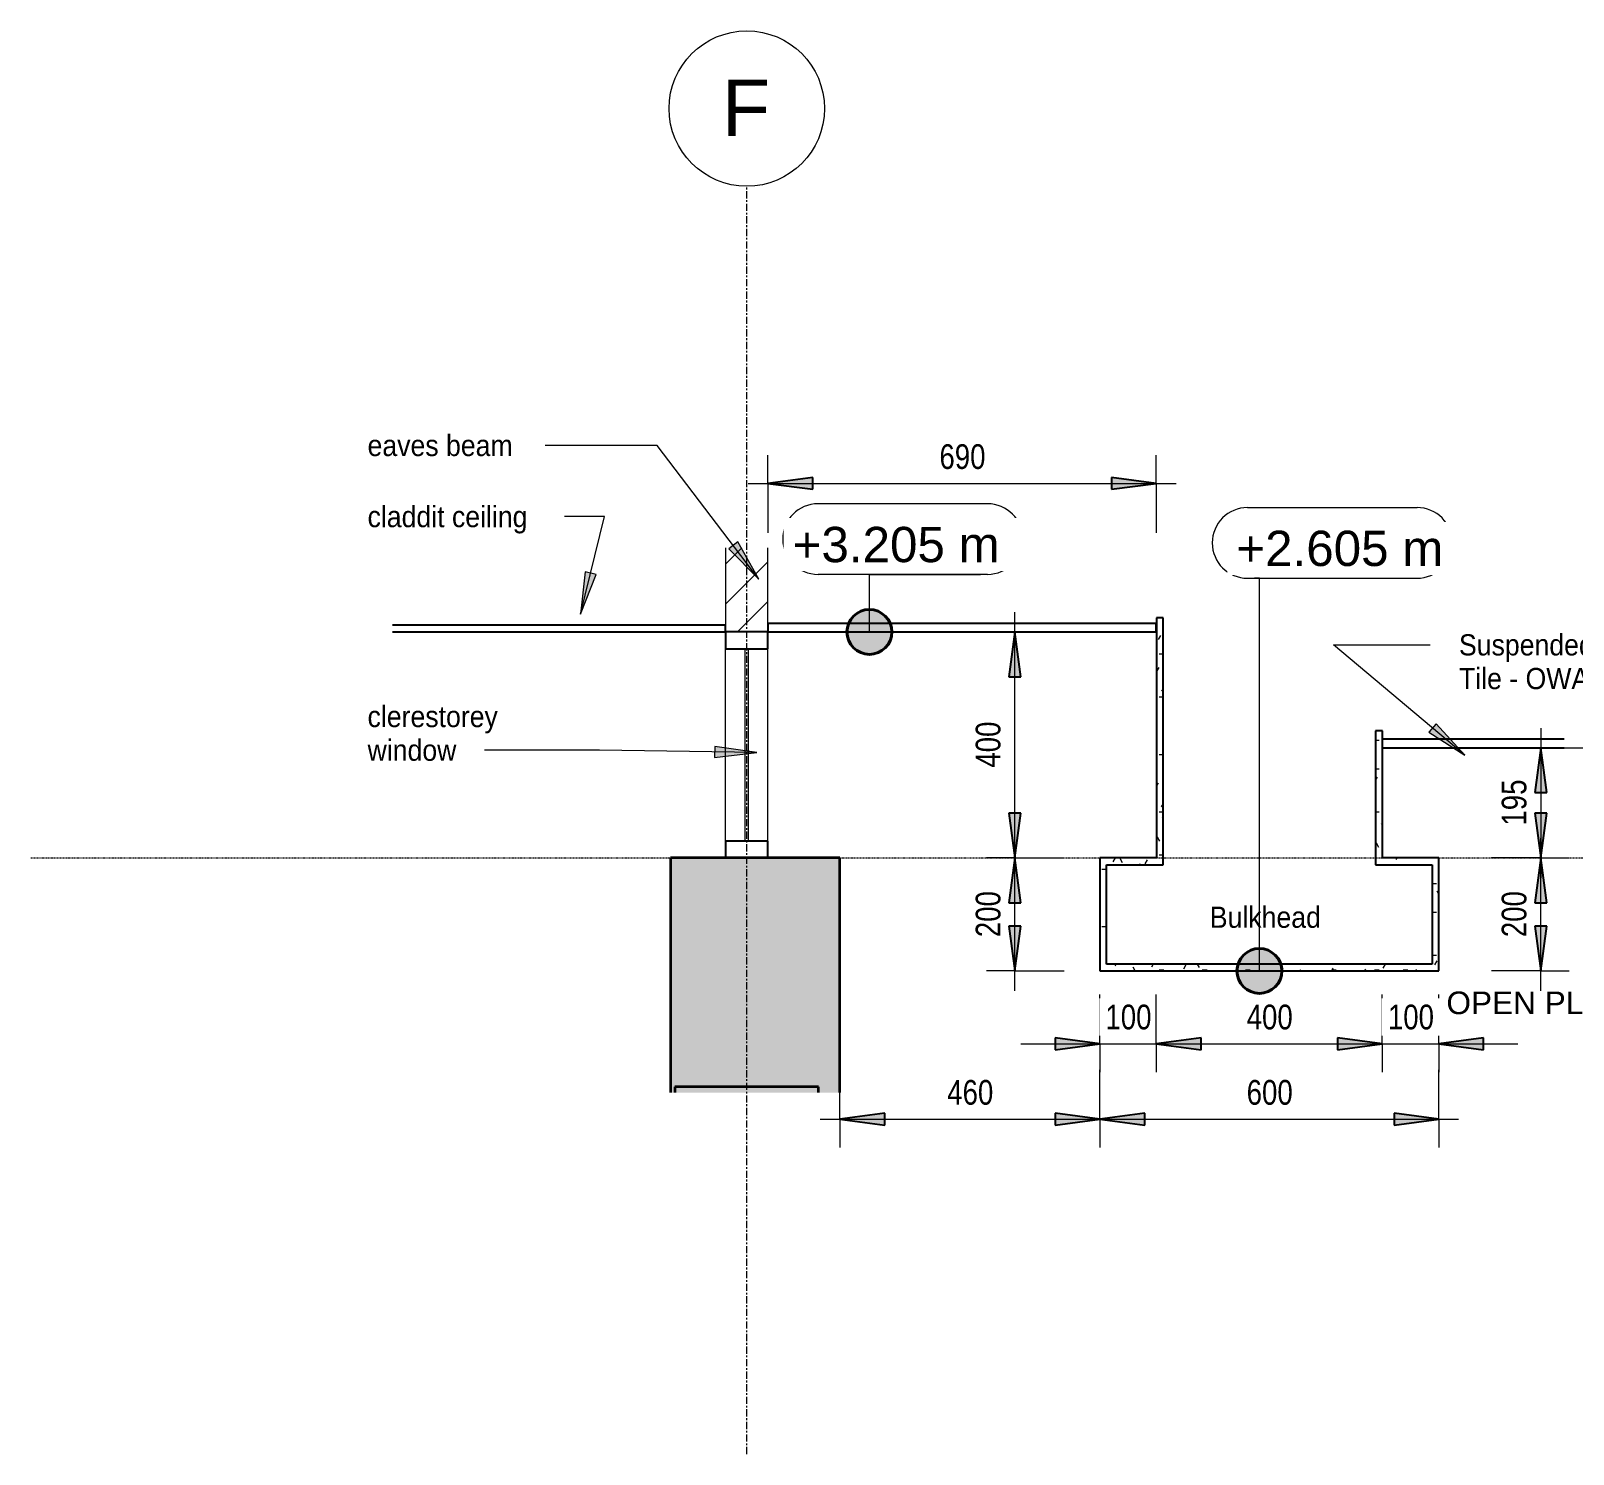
# Model space of a CAD drawing. Header units: millimetres. Extents: x 2814 to 112404, y -27229 to 26301.
# Drawn here: x 84509 to 87239, y 1750 to 4269 of the extents above; entities that cross this region are included whole.
import ezdxf

# ---------------------------------------------------------------- set-up
doc = ezdxf.new("R2010")
doc.units = ezdxf.units.MM
doc.linetypes.add('1000 Dashed', pattern=[2, 1, -1])
doc.linetypes.add('Grid Line', pattern=[22.225, 12.7, -3.175, 3.175, -3.175])
for name, color, linetype, lineweight in [('A-ANNO-DIMS', 211, 'Continuous', 5), ('A-ANNO-DIMS-25', 211, 'Continuous', 5), ('A-AREA-IDEN', 2, 'Continuous', 5), ('A-CLNG', 13, 'Continuous', 9), ('A-CLNG-PATT', 13, 'Continuous', 9), ('A-FLOR-LEVL', 51, 'Continuous', 5), ('A-GLAZ-CURT', 52, 'Continuous', 5), ('A-GLAZ-CWMG', 51, 'Continuous', 5), ('A-WALL-PATT', 111, 'Continuous', 9), ('G-ANNO-DIMS', 111, 'Continuous', 5), ('G-ANNO-TEXT', 231, 'Continuous', 5), ('I-WALL', 2, 'Continuous', 9), ('S-COLS', 52, 'Continuous', 5), ('S-FSTN', 2, 'Continuous', 5), ('S-GRID', 1, 'Continuous', 5), ('S-GRID-IDEN', 1, 'Continuous', 5)]:
    doc.layers.add(name, color=color, linetype=linetype, lineweight=lineweight)
doc.styles.add('Arial_10', font='arial.ttf', dxfattribs={"height": 62.5})
doc.styles.add('Arial_11', font='arial.ttf', dxfattribs={"width": 0.8, "height": 43.75})
doc.styles.add('Arial_12', font='arial.ttf', dxfattribs={"width": 0.9, "height": 37.5})
doc.styles.add('Arial_13', font='arial.ttf', dxfattribs={"height": 40})
doc.styles.add('Arial_9', font='arial.ttf', dxfattribs={"height": 100})
doc.dimstyles.new('SVA_Arc_Length-1_8mm_BLUE_Arrow_4', dxfattribs={"dimscale": 304.8, "dimtxt": 44.636349, "dimasz": 0.260417, "dimexe": 0.164042, "dimexo": 0.0625, "dimgap": 0.04101, "dimtad": 1, "dimdec": 0, "dimrnd": 5, "dimzin": 0, "dimdsep": 46, "dimtxsty": 'Arial_11', "dimsah": 1, "dimcen": 0.09, "dimdle": 0.114829, "dimazin": 0, "dimtfac": 1, "dimtdec": 4, "dimtix": 1, "dimtmove": 0, "dimatfit": 3, "dimfxl": 0.287073, "dimfxlon": 1, "dimtvp": 1, "dimtfill": 1, "dimtolj": 1, "dimtzin": 0, "dimarcsym": 2})

# ---------------------------------------------------------------- blocks, each defined once
blk = doc.blocks.new('Structural Connections 1 - Structural Connections 1-V23-Bulkhead Detail - 02')
at = {"layer": 'S-FSTN', "lineweight": 15}
h = blk.add_hatch(dxfattribs=at)
h.set_pattern_fill('FP_36', color=256, style=0, pattern_type=2)
h.set_pattern_definition([(45, (1009.8, 3166.025), (-35.3553, 35.3553), [])])
h.paths.add_polyline_path([(-858.8, 3205), (-858.8, 3353.9), (-933.8, 3353.9), (-933.8, 3205)])
for p, q in [((-933.8, 3353.9), (-933.8, 3205)), ((-858.8, 3205), (-858.8, 3353.9)), ((-933.8, 3205), (-858.8, 3205))]:
    blk.add_line(p, q, dxfattribs=at)
blk = doc.blocks.new('System Panel - Glazed-1463166-Bulkhead Detail - 02')
at = {"layer": 'A-GLAZ-CURT', "lineweight": 15}
for p, q in [((-899.8, 3175), (-899.8, 2835)), ((-893.3, 3175), (-899.8, 3175)), ((-893.3, 2835), (-893.3, 3175)), ((-899.8, 2835), (-893.3, 2835))]:
    blk.add_line(p, q, dxfattribs=at)
blk = doc.blocks.new('Rectangular Mullion - 30x75-1463164-Bulkhead Detail - 02')
at = {"layer": 'A-GLAZ-CWMG', "lineweight": 25}
for p, q in [((-934, 3205), (-934, 3175)), ((-859, 3205), (-934, 3205)), ((-859, 3175), (-859, 3205)), ((-934, 3175), (-859, 3175))]:
    blk.add_line(p, q, dxfattribs=at)
blk = doc.blocks.new('Rectangular Mullion - 30x75-1463165-Bulkhead Detail - 02')
at = {"layer": 'A-GLAZ-CWMG', "lineweight": 25}
for p, q in [((-934, 2835), (-934, 2805)), ((-859, 2835), (-934, 2835)), ((-859, 2805), (-859, 2835)), ((-934, 2805), (-859, 2805))]:
    blk.add_line(p, q, dxfattribs=at)
blk = doc.blocks.new('Rectangular Mullion - 30x75-1460576-Bulkhead Detail - 02')
at = {"layer": 'A-GLAZ-CWMG', "lineweight": 15}
for p, q in [((-934, 2835), (-934, 3175)), ((-859, 2835), (-859, 3175))]:
    blk.add_line(p, q, dxfattribs=at)
blk = doc.blocks.new('Ceilings 4 - Ceilings 2-1439980-Bulkhead Detail - 02')
at = {"layer": 'A-CLNG-PATT', "lineweight": 15}
h = blk.add_hatch(dxfattribs=at)
h.set_pattern_fill('FP_34', color=256, style=0, pattern_type=2)
h.set_pattern_definition([(0, (1009.8, 3166.025), (101.6, 25.4), [8.382, -67.818, 8.382, -67.818, -406.4]), (0, (1009.8, 3166.025), (101.6, 25.4), [-152.4, 8.382, -144.018, 8.382, -67.818, -177.8]), (0, (1009.8, 3166.025), (101.6, 25.4), [-381, 8.382, -42.418, 8.382, -118.618]), (120, (1047.9, 3178.725), (-72.79705, 75.2882), [8.382, -67.818, 8.382, -67.818, -406.4]), (120, (1047.9, 3178.725), (-72.79705, 75.2882), [-152.4, 8.382, -144.018, 8.382, -67.818, -177.8]), (120, (1047.9, 3178.725), (-72.79705, 75.2882), [-381, 8.382, -42.418, 8.382, -118.618]), (240, (1060.6, 3229.525), (-28.80295, -100.6882), [8.382, -67.818, 8.382, -67.818, -406.4]), (240, (1060.6, 3229.525), (-28.80295, -100.6882), [-152.4, 8.382, -144.018, 8.382, -67.818, -177.8]), (240, (1060.6, 3229.525), (-28.80295, -100.6882), [-381, 8.382, -42.418, 8.382, -118.618])])
h.paths.add_polyline_path([(328.7, 2605), (328.7, 2805), (228.7, 2805), (228.7, 3030), (216.7, 3030), (216.7, 2793), (316.7, 2793), (316.7, 2617), (-259.3, 2617), (-259.3, 2793), (-159.3, 2793), (-159.3, 3230), (-171.3, 3230), (-171.3, 2805), (-271.3, 2805), (-271.3, 2605)])
at = {"layer": 'A-CLNG', "lineweight": 25}
for p, q in [((-159.3, 3230), (-171.3, 3230)), ((-171.3, 3230), (-171.3, 2805)), ((-159.3, 2793), (-159.3, 3230)), ((228.7, 3030), (216.7, 3030)), ((216.7, 3030), (216.7, 2793)), ((228.7, 2805), (228.7, 3030)), ((-171.3, 2805), (-271.3, 2805)), ((-271.3, 2805), (-271.3, 2605)), ((-259.3, 2617), (-259.3, 2793)), ((-259.3, 2793), (-159.3, 2793)), ((216.7, 2793), (316.7, 2793)), ((328.7, 2805), (228.7, 2805)), ((316.7, 2793), (316.7, 2617)), ((328.7, 2605), (328.7, 2805)), ((-271.3, 2605), (328.7, 2605)), ((316.7, 2617), (-259.3, 2617))]:
    blk.add_line(p, q, dxfattribs=at)
blk = doc.blocks.new('Grid - M_Grid Head - Circle-13408-Bulkhead Detail - 02')
at = {"layer": 'S-GRID-IDEN'}
blk.add_circle((-896.3, 4131.3), 137.5, dxfattribs=at)
blk = doc.blocks.new('DIMBLOCK61-Bulkhead Detail - 02')
at = {"layer": 'A-ANNO-DIMS-25', "lineweight": 25}
for points in [[(85941.1, 2342.8), (86020.5, 2332.3), (86020.5, 2353.2)], [(86401.1, 2342.8), (86321.8, 2353.2), (86321.8, 2332.3)]]:
    blk.add_hatch(color=256, dxfattribs=at).paths.add_polyline_path(points)
at = {"layer": 'A-ANNO-DIMS-25'}
for p, q in [((85941.1, 2342.8), (85941.1, 2430.3)), ((86401.1, 2342.8), (86401.1, 2430.3)), ((85906.1, 2342.8), (86436.1, 2342.8)), ((85941.1, 2342.8), (85941.1, 2292.8)), ((86401.1, 2342.8), (86401.1, 2292.8))]:
    blk.add_line(p, q, dxfattribs=at)
at = {"layer": 'A-ANNO-DIMS-25', "lineweight": 25}
for p, q in [((86020.5, 2353.2), (85941.1, 2342.8)), ((86020.5, 2332.3), (86020.5, 2353.2)), ((86401.1, 2342.8), (86321.8, 2353.2)), ((86321.8, 2353.2), (86321.8, 2332.3)), ((85941.1, 2342.8), (86020.5, 2332.3)), ((86321.8, 2332.3), (86401.1, 2342.8))]:
    blk.add_line(p, q, dxfattribs=at)
at = {"layer": 'A-ANNO-DIMS-25', "color": 0, "insert": (86131, 2412.1), "char_height": 43.75, "width": 96.415, "attachment_point": 1, "line_spacing_factor": 0.941778, "style": 'Arial_11', "bg_fill": 3, "box_fill_scale": 1.25, "bg_fill_color": 256, "bg_fill_true_color": 13158600, "bg_fill_transparency": 0}
blk.add_mtext('460', dxfattribs=at)
blk = doc.blocks.new('DIMBLOCK62-Bulkhead Detail - 02')
at = {"layer": 'A-ANNO-DIMS-25', "lineweight": 25}
for points in [[(85813.6, 3467.9), (85893, 3457.5), (85893, 3478.4)], [(86501.1, 3467.9), (86421.8, 3478.4), (86421.8, 3457.5)]]:
    blk.add_hatch(color=256, dxfattribs=at).paths.add_polyline_path(points)
at = {"layer": 'A-ANNO-DIMS-25'}
for p, q in [((85813.6, 3467.9), (85813.6, 3517.9)), ((86501.1, 3467.9), (86501.1, 3517.9)), ((85778.6, 3467.9), (86536.1, 3467.9)), ((85813.6, 3467.9), (85813.6, 3380.4)), ((86501.1, 3467.9), (86501.1, 3380.4))]:
    blk.add_line(p, q, dxfattribs=at)
at = {"layer": 'A-ANNO-DIMS-25', "lineweight": 25}
for p, q in [((85893, 3478.4), (85813.6, 3467.9)), ((85813.6, 3467.9), (85893, 3457.5)), ((85893, 3457.5), (85893, 3478.4)), ((86501.1, 3467.9), (86421.8, 3478.4)), ((86421.8, 3478.4), (86421.8, 3457.5)), ((86421.8, 3457.5), (86501.1, 3467.9))]:
    blk.add_line(p, q, dxfattribs=at)
at = {"layer": 'A-ANNO-DIMS-25', "color": 0, "insert": (86117.2, 3537.2), "char_height": 43.75, "width": 96.415, "attachment_point": 1, "line_spacing_factor": 0.941778, "style": 'Arial_11', "bg_fill": 3, "box_fill_scale": 1.25, "bg_fill_color": 256, "bg_fill_true_color": 13158600, "bg_fill_transparency": 0}
blk.add_mtext('690', dxfattribs=at)
blk = doc.blocks.new('DIMBLOCK63-Bulkhead Detail - 02')
at = {"layer": 'A-ANNO-DIMS-25', "lineweight": 25}
for points in [[(87181.7, 2805), (87171.3, 2725.6), (87192.2, 2725.6)], [(87181.7, 2605), (87192.2, 2684.4), (87171.3, 2684.4)]]:
    blk.add_hatch(color=256, dxfattribs=at).paths.add_polyline_path(points)
at = {"layer": 'A-ANNO-DIMS-25'}
for p, q in [((87181.7, 2570), (87181.7, 2840)), ((87181.7, 2805), (87094.2, 2805)), ((87181.7, 2805), (87231.7, 2805)), ((87181.7, 2605), (87094.2, 2605)), ((87181.7, 2605), (87231.7, 2605))]:
    blk.add_line(p, q, dxfattribs=at)
at = {"layer": 'A-ANNO-DIMS-25', "lineweight": 25}
for p, q in [((87181.7, 2805), (87171.3, 2725.6)), ((87192.2, 2725.6), (87181.7, 2805)), ((87171.3, 2725.6), (87192.2, 2725.6)), ((87192.2, 2684.4), (87171.3, 2684.4)), ((87171.3, 2684.4), (87181.7, 2605)), ((87181.7, 2605), (87192.2, 2684.4))]:
    blk.add_line(p, q, dxfattribs=at)
at = {"layer": 'A-ANNO-DIMS-25', "color": 0, "insert": (87112.4, 2664.8), "char_height": 43.75, "width": 96.415, "attachment_point": 1, "rotation": 90, "line_spacing_factor": 0.941778, "style": 'Arial_11', "bg_fill": 3, "box_fill_scale": 1.25, "bg_fill_color": 256, "bg_fill_true_color": 13158600, "bg_fill_transparency": 0}
blk.add_mtext('200', dxfattribs=at)
blk = doc.blocks.new('DIMBLOCK64-Bulkhead Detail - 02')
at = {"layer": 'A-ANNO-DIMS-25', "lineweight": 25}
for points in [[(87181.7, 3000), (87171.3, 2920.6), (87192.2, 2920.6)], [(87181.7, 2805), (87192.2, 2884.4), (87171.3, 2884.4)]]:
    blk.add_hatch(color=256, dxfattribs=at).paths.add_polyline_path(points)
at = {"layer": 'A-ANNO-DIMS-25'}
for p, q in [((87181.7, 3035), (87181.7, 2770)), ((87181.7, 3000), (87131.7, 3000)), ((87181.7, 3000), (87261.7, 3000)), ((87181.7, 2805), (87094.2, 2805)), ((87181.7, 2805), (87231.7, 2805))]:
    blk.add_line(p, q, dxfattribs=at)
at = {"layer": 'A-ANNO-DIMS-25', "lineweight": 25}
for p, q in [((87181.7, 3000), (87171.3, 2920.6)), ((87192.2, 2920.6), (87181.7, 3000)), ((87171.3, 2920.6), (87192.2, 2920.6)), ((87192.2, 2884.4), (87171.3, 2884.4)), ((87171.3, 2884.4), (87181.7, 2805)), ((87181.7, 2805), (87192.2, 2884.4))]:
    blk.add_line(p, q, dxfattribs=at)
at = {"layer": 'A-ANNO-DIMS-25', "color": 0, "insert": (87112.4, 2862.3), "char_height": 43.75, "width": 96.415, "attachment_point": 1, "rotation": 90, "line_spacing_factor": 0.941778, "style": 'Arial_11', "bg_fill": 3, "box_fill_scale": 1.25, "bg_fill_color": 256, "bg_fill_true_color": 13158600, "bg_fill_transparency": 0}
blk.add_mtext('195', dxfattribs=at)
blk = doc.blocks.new('DIMBLOCK65-Bulkhead Detail - 02')
at = {"layer": 'A-ANNO-DIMS-25', "lineweight": 25}
for points in [[(86401.1, 2476.1), (86321.8, 2486.5), (86321.8, 2465.6)], [(86501.1, 2476.1), (86580.5, 2465.6), (86580.5, 2486.5)]]:
    blk.add_hatch(color=256, dxfattribs=at).paths.add_polyline_path(points)
at = {"layer": 'A-ANNO-DIMS-25'}
for p, q in [((86401.1, 2476.1), (86401.1, 2563.6)), ((86501.1, 2476.1), (86501.1, 2563.6)), ((86261.1, 2476.1), (86641.2, 2476.1)), ((86401.1, 2476.1), (86401.1, 2426.1)), ((86501.1, 2476.1), (86501.1, 2426.1))]:
    blk.add_line(p, q, dxfattribs=at)
at = {"layer": 'A-ANNO-DIMS-25', "lineweight": 25}
for p, q in [((86401.1, 2476.1), (86321.8, 2486.5)), ((86321.8, 2486.5), (86321.8, 2465.6)), ((86580.5, 2486.5), (86501.1, 2476.1)), ((86580.5, 2465.6), (86580.5, 2486.5)), ((86321.8, 2465.6), (86401.1, 2476.1)), ((86501.1, 2476.1), (86580.5, 2465.6))]:
    blk.add_line(p, q, dxfattribs=at)
at = {"layer": 'A-ANNO-DIMS-25', "color": 0, "insert": (86411, 2545.4), "char_height": 43.75, "width": 96.415, "attachment_point": 1, "line_spacing_factor": 0.941778, "style": 'Arial_11', "bg_fill": 3, "box_fill_scale": 1.25, "bg_fill_color": 256, "bg_fill_true_color": 13158600, "bg_fill_transparency": 0}
blk.add_mtext('100', dxfattribs=at)
blk = doc.blocks.new('DIMBLOCK66-Bulkhead Detail - 02')
at = {"layer": 'A-ANNO-DIMS-25', "lineweight": 25}
for points in [[(86501.1, 2476.1), (86580.5, 2465.6), (86580.5, 2486.5)], [(86901.1, 2476.1), (86821.8, 2486.5), (86821.8, 2465.6)]]:
    blk.add_hatch(color=256, dxfattribs=at).paths.add_polyline_path(points)
at = {"layer": 'A-ANNO-DIMS-25'}
for p, q in [((86501.1, 2476.1), (86501.1, 2563.6)), ((86901.1, 2476.1), (86901.1, 2563.6)), ((86466.1, 2476.1), (86901.1, 2476.1)), ((86501.1, 2476.1), (86501.1, 2426.1)), ((86901.1, 2476.1), (86901.1, 2426.1))]:
    blk.add_line(p, q, dxfattribs=at)
at = {"layer": 'A-ANNO-DIMS-25', "lineweight": 25}
for p, q in [((86580.5, 2486.5), (86501.1, 2476.1)), ((86580.5, 2465.6), (86580.5, 2486.5)), ((86901.1, 2476.1), (86821.8, 2486.5)), ((86821.8, 2486.5), (86821.8, 2465.6)), ((86501.1, 2476.1), (86580.5, 2465.6)), ((86821.8, 2465.6), (86901.1, 2476.1))]:
    blk.add_line(p, q, dxfattribs=at)
at = {"layer": 'A-ANNO-DIMS-25', "color": 0, "insert": (86661, 2545.4), "char_height": 43.75, "width": 96.415, "attachment_point": 1, "line_spacing_factor": 0.941778, "style": 'Arial_11', "bg_fill": 3, "box_fill_scale": 1.25, "bg_fill_color": 256, "bg_fill_true_color": 13158600, "bg_fill_transparency": 0}
blk.add_mtext('400', dxfattribs=at)
blk = doc.blocks.new('DIMBLOCK67-Bulkhead Detail - 02')
at = {"layer": 'A-ANNO-DIMS-25', "lineweight": 25}
for points in [[(86901.1, 2476.1), (86821.8, 2486.5), (86821.8, 2465.6)], [(87001.1, 2476.1), (87080.5, 2465.6), (87080.5, 2486.5)]]:
    blk.add_hatch(color=256, dxfattribs=at).paths.add_polyline_path(points)
at = {"layer": 'A-ANNO-DIMS-25'}
for p, q in [((86901.1, 2476.1), (86901.1, 2563.6)), ((87001.1, 2476.1), (87001.1, 2563.6)), ((86901.1, 2476.1), (87141.2, 2476.1)), ((86901.1, 2476.1), (86901.1, 2426.1)), ((87001.1, 2476.1), (87001.1, 2426.1))]:
    blk.add_line(p, q, dxfattribs=at)
at = {"layer": 'A-ANNO-DIMS-25', "lineweight": 25}
for p, q in [((86901.1, 2476.1), (86821.8, 2486.5)), ((86821.8, 2486.5), (86821.8, 2465.6)), ((87080.5, 2486.5), (87001.1, 2476.1)), ((87080.5, 2465.6), (87080.5, 2486.5)), ((86821.8, 2465.6), (86901.1, 2476.1)), ((87001.1, 2476.1), (87080.5, 2465.6))]:
    blk.add_line(p, q, dxfattribs=at)
at = {"layer": 'A-ANNO-DIMS-25', "color": 0, "insert": (86911, 2545.4), "char_height": 43.75, "width": 96.415, "attachment_point": 1, "line_spacing_factor": 0.941778, "style": 'Arial_11', "bg_fill": 3, "box_fill_scale": 1.25, "bg_fill_color": 256, "bg_fill_true_color": 13158600, "bg_fill_transparency": 0}
blk.add_mtext('100', dxfattribs=at)
blk = doc.blocks.new('DIMBLOCK68-Bulkhead Detail - 02')
at = {"layer": 'A-ANNO-DIMS-25', "lineweight": 25}
for points in [[(86250.7, 2805), (86261.2, 2884.4), (86240.3, 2884.4)], [(86250.7, 2805), (86240.3, 2725.6), (86261.2, 2725.6)], [(86250.7, 2605), (86261.2, 2684.4), (86240.3, 2684.4)]]:
    blk.add_hatch(color=256, dxfattribs=at).paths.add_polyline_path(points)
for p, q in [((86261.2, 2884.4), (86240.3, 2884.4)), ((86240.3, 2884.4), (86250.7, 2805)), ((86250.7, 2805), (86261.2, 2884.4)), ((86250.7, 2805), (86240.3, 2725.6)), ((86261.2, 2725.6), (86250.7, 2805)), ((86240.3, 2725.6), (86261.2, 2725.6)), ((86261.2, 2684.4), (86240.3, 2684.4)), ((86240.3, 2684.4), (86250.7, 2605)), ((86250.7, 2605), (86261.2, 2684.4))]:
    blk.add_line(p, q, dxfattribs=at)
at = {"layer": 'A-ANNO-DIMS-25'}
for p, q in [((86250.7, 2805), (86200.7, 2805)), ((86250.7, 2570), (86250.7, 2805)), ((86250.7, 2805), (86338.2, 2805)), ((86250.7, 2605), (86200.7, 2605)), ((86250.7, 2605), (86338.2, 2605))]:
    blk.add_line(p, q, dxfattribs=at)
at = {"layer": 'A-ANNO-DIMS-25', "color": 0, "insert": (86181.4, 2664.8), "char_height": 43.75, "width": 96.415, "attachment_point": 1, "rotation": 90, "line_spacing_factor": 0.941778, "style": 'Arial_11', "bg_fill": 3, "box_fill_scale": 1.25, "bg_fill_color": 256, "bg_fill_true_color": 13158600, "bg_fill_transparency": 0}
blk.add_mtext('200', dxfattribs=at)
blk = doc.blocks.new('DIMBLOCK69-Bulkhead Detail - 02')
at = {"layer": 'A-ANNO-DIMS-25', "lineweight": 25}
for points in [[(86250.7, 3205), (86240.3, 3125.6), (86261.2, 3125.6)], [(86250.7, 2805), (86261.2, 2884.4), (86240.3, 2884.4)], [(86250.7, 2805), (86240.3, 2725.6), (86261.2, 2725.6)]]:
    blk.add_hatch(color=256, dxfattribs=at).paths.add_polyline_path(points)
at = {"layer": 'A-ANNO-DIMS-25'}
for p, q in [((86250.7, 2805), (86250.7, 3240)), ((86250.7, 3205), (86163.2, 3205)), ((86250.7, 3205), (86300.7, 3205)), ((86250.7, 2805), (86200.7, 2805)), ((86250.7, 2805), (86338.2, 2805))]:
    blk.add_line(p, q, dxfattribs=at)
at = {"layer": 'A-ANNO-DIMS-25', "lineweight": 25}
for p, q in [((86250.7, 3205), (86240.3, 3125.6)), ((86261.2, 3125.6), (86250.7, 3205)), ((86240.3, 3125.6), (86261.2, 3125.6)), ((86261.2, 2884.4), (86240.3, 2884.4)), ((86240.3, 2884.4), (86250.7, 2805)), ((86250.7, 2805), (86261.2, 2884.4)), ((86250.7, 2805), (86240.3, 2725.6)), ((86261.2, 2725.6), (86250.7, 2805)), ((86240.3, 2725.6), (86261.2, 2725.6))]:
    blk.add_line(p, q, dxfattribs=at)
at = {"layer": 'A-ANNO-DIMS-25', "color": 0, "insert": (86181.4, 2964.8), "char_height": 43.75, "width": 96.415, "attachment_point": 1, "rotation": 90, "line_spacing_factor": 0.941778, "style": 'Arial_11', "bg_fill": 3, "box_fill_scale": 1.25, "bg_fill_color": 256, "bg_fill_true_color": 13158600, "bg_fill_transparency": 0}
blk.add_mtext('400', dxfattribs=at)
blk = doc.blocks.new('DIMBLOCK90-Bulkhead Detail - 02')
at = {"layer": 'A-ANNO-DIMS-25', "lineweight": 25}
for points in [[(86401.1, 2342.8), (86480.5, 2332.3), (86480.5, 2353.2)], [(87001.1, 2342.8), (86921.8, 2353.2), (86921.8, 2332.3)]]:
    blk.add_hatch(color=256, dxfattribs=at).paths.add_polyline_path(points)
at = {"layer": 'A-ANNO-DIMS-25'}
for p, q in [((86401.1, 2342.8), (86401.1, 2430.3)), ((87001.1, 2342.8), (87001.1, 2430.3)), ((86366.1, 2342.8), (87036.1, 2342.8)), ((86401.1, 2342.8), (86401.1, 2292.8)), ((87001.1, 2342.8), (87001.1, 2292.8))]:
    blk.add_line(p, q, dxfattribs=at)
at = {"layer": 'A-ANNO-DIMS-25', "lineweight": 25}
for p, q in [((86480.5, 2353.2), (86401.1, 2342.8)), ((86480.5, 2332.3), (86480.5, 2353.2)), ((87001.1, 2342.8), (86921.8, 2353.2)), ((86921.8, 2353.2), (86921.8, 2332.3)), ((86401.1, 2342.8), (86480.5, 2332.3)), ((86921.8, 2332.3), (87001.1, 2342.8))]:
    blk.add_line(p, q, dxfattribs=at)
at = {"layer": 'A-ANNO-DIMS-25', "color": 0, "insert": (86661, 2412.1), "char_height": 43.75, "width": 96.415, "attachment_point": 1, "line_spacing_factor": 0.941778, "style": 'Arial_11', "bg_fill": 3, "box_fill_scale": 1.25, "bg_fill_color": 256, "bg_fill_true_color": 13158600, "bg_fill_transparency": 0}
blk.add_mtext('600', dxfattribs=at)
blk = doc.blocks.new('Spot Elevations - SVA_Spot Elevation - plan FFL-52297-Bulkhead Detail - 02')
at = {"layer": 'G-ANNO-DIMS'}
for p, q in [((-470.2, 3431.9), (-770.2, 3431.9)), ((-470.2, 3306.9), (-770.2, 3306.9))]:
    blk.add_line(p, q, dxfattribs=at)
for centre, start, end in [((-770.2, 3369.4), 90, 270), ((-470.2, 3369.4), 270, 90)]:
    blk.add_arc(centre, 62.5, start, end, dxfattribs=at)
blk = doc.blocks.new('Spot Elevations - SVA_Spot Elevation - plan FFL-V37-Bulkhead Detail - 02')
at = {"layer": 'G-ANNO-DIMS'}
for p, q in [((-9.9, 3425.1), (290.1, 3425.1)), ((-9.9, 3300.1), (290.1, 3300.1))]:
    blk.add_line(p, q, dxfattribs=at)
for centre, start, end in [((-9.9, 3362.6), 90, 270), ((290.1, 3362.6), 270, 90)]:
    blk.add_arc(centre, 62.5, start, end, dxfattribs=at)

msp = doc.modelspace()

# ---------------------------------------------------------------- hatches: boundary and pattern name
at = {"layer": 'A-WALL-PATT', "lineweight": 25}
for points in [[(85941.1, 2389.8), (85941.1, 2805), (85641.1, 2805), (85641.1, 2389.8), (85934.2, 2389.8)], [(85903.1, 2389.8), (85903.1, 2400), (85649.1, 2400), (85649.1, 2389.8), (85773.9, 2389.8)]]:
    msp.add_hatch(color=9, dxfattribs=at).paths.add_polyline_path(points)
at = {"layer": 'G-ANNO-DIMS', "lineweight": 40}
h = msp.add_hatch(color=256, dxfattribs=at)
edge = h.paths.add_edge_path()
edge.add_arc((85993.3, 3205), 39.7, 0, 360)
at = {"layer": 'G-ANNO-TEXT'}
for points in [[(85797.6, 3298.6), (85760.1, 3364.3), (85744.4, 3352.3)], [(85481.8, 3236.3), (85509.4, 3306.7), (85490.2, 3311.4)], [(87047.3, 2986.8), (86996.2, 3042.6), (86983.5, 3027.5)], [(85794.2, 2991.5), (85719.4, 3002.5), (85719.1, 2982.8)]]:
    msp.add_hatch(color=7, dxfattribs=at).paths.add_polyline_path(points)

# ---------------------------------------------------------------- linework, layer by layer
at = {"layer": 'A-CLNG', "lineweight": 25}
for p, q in [((85738.6, 3217), (85149, 3217)), ((85149, 3205), (85738.6, 3205)), ((85738.6, 3205), (85738.6, 3217)), ((86501.1, 3220), (85813.6, 3220)), ((85813.6, 3220), (85813.6, 3205)), ((85813.6, 3205), (86501.1, 3205)), ((86501.1, 3205), (86501.1, 3220)), ((87222.8, 3015), (86901.1, 3015)), ((86901.1, 3015), (86901.1, 3000)), ((86901.1, 3000), (87222.8, 3000))]:
    msp.add_line(p, q, dxfattribs=at)
at = {"layer": 'A-FLOR-LEVL', "linetype": '1000 Dashed'}
msp.add_line((84509, 2805), (93979.1, 2805), dxfattribs=at)
at = {"layer": 'G-ANNO-DIMS'}
for p, q in [((85993.3, 3306.9), (86189.8, 3306.9)), ((85993.3, 3205), (85993.3, 3306.9)), ((86683.6, 3300.1), (86675, 3300.1))]:
    msp.add_line(p, q, dxfattribs=at)
at = {"layer": 'G-ANNO-DIMS', "lineweight": 40}
msp.add_circle((85993.3, 3205), 39.7, dxfattribs=at)
at = {"layer": 'G-ANNO-TEXT', "color": 7}
for p, q in [((85515.8, 3535.1), (85407.3, 3535.1)), ((85617.7, 3535.1), (85515.8, 3535.1)), ((85437, 3409.1), (85435.5, 3409.1)), ((85524.6, 3409.1), (85437, 3409.1)), ((85481.8, 3236.3), (85524.6, 3409.1)), ((85760.1, 3364.3), (85744.4, 3352.3)), ((85797.6, 3298.6), (85760.1, 3364.3)), ((85744.4, 3352.3), (85797.6, 3298.6)), ((85490.2, 3311.4), (85481.8, 3236.3)), ((85481.8, 3236.3), (85509.4, 3306.7)), ((85509.4, 3306.7), (85490.2, 3311.4)), ((86814.9, 3182.1), (86986, 3182.1)), ((87047.3, 2986.8), (86814.9, 3182.1)), ((86996.2, 3042.6), (86983.5, 3027.5)), ((87047.3, 2986.8), (86996.2, 3042.6)), ((86983.5, 3027.5), (87047.3, 2986.8)), ((85515.8, 2995.8), (85312, 2995.8)), ((85794.2, 2991.5), (85515.8, 2995.8)), ((85719.4, 3002.5), (85719.1, 2982.8)), ((85719.1, 2982.8), (85794.2, 2991.5)), ((85794.2, 2991.5), (85719.4, 3002.5))]:
    msp.add_line(p, q, dxfattribs=at)
at = {"layer": 'I-WALL', "lineweight": 35}
for p, q in [((85641.1, 2805), (85641.1, 2389.8)), ((85941.1, 2805), (85641.1, 2805)), ((85941.1, 2389.8), (85941.1, 2805)), ((85649.1, 2400), (85649.1, 2389.8)), ((85903.1, 2400), (85649.1, 2400)), ((85903.1, 2389.8), (85903.1, 2400))]:
    msp.add_line(p, q, dxfattribs=at)
at = {"layer": 'S-COLS', "lineweight": 15}
msp.add_line((85813.6, 2805), (85813.6, 3205), dxfattribs=at)
at = {"layer": 'S-GRID', "linetype": 'Grid Line'}
msp.add_line((85776.1, 1749.9), (85776.1, 3993.8), dxfattribs=at)

# ---------------------------------------------------------------- block references
at = {"layer": 'A-CLNG', "lineweight": 25}
msp.add_blockref('Ceilings 4 - Ceilings 2-1439980-Bulkhead Detail - 02', (86672.5, 0), dxfattribs=at)
at = {"layer": 'A-GLAZ-CURT', "lineweight": 15}
msp.add_blockref('System Panel - Glazed-1463166-Bulkhead Detail - 02', (86672.5, 0), dxfattribs=at)
at = {"layer": 'A-GLAZ-CWMG', "lineweight": 15}
for name in ['Rectangular Mullion - 30x75-1463164-Bulkhead Detail - 02', 'Rectangular Mullion - 30x75-1460576-Bulkhead Detail - 02', 'Rectangular Mullion - 30x75-1463165-Bulkhead Detail - 02']:
    msp.add_blockref(name, (86672.5, 0), dxfattribs=at)
at = {"layer": 'G-ANNO-DIMS'}
msp.add_blockref('Spot Elevations - SVA_Spot Elevation - plan FFL-V37-Bulkhead Detail - 02', (86672.5, 0), dxfattribs=at)
at = {"layer": 'S-FSTN', "lineweight": 15}
msp.add_blockref('Structural Connections 1 - Structural Connections 1-V23-Bulkhead Detail - 02', (86672.5, 0), dxfattribs=at)
at = {"layer": 'S-GRID-IDEN'}
msp.add_blockref('Grid - M_Grid Head - Circle-13408-Bulkhead Detail - 02', (86672.5, 0), dxfattribs=at)

# ---------------------------------------------------------------- texts
at = {"layer": 'G-ANNO-TEXT', "color": 7, "insert": (85105, 3074.1), "char_height": 37.5, "width": 292.215, "attachment_point": 1, "style": 'Arial_12', "bg_fill": 3, "box_fill_scale": 1.25, "bg_fill_color": 256, "bg_fill_true_color": 13158600, "bg_fill_transparency": 0}
msp.add_mtext('clerestorey ', dxfattribs=at)

# ---------------------------------------------------------------- next in the draw order: texts
at = {"layer": 'G-ANNO-TEXT', "color": 7, "char_height": 37.5, "attachment_point": 1, "style": 'Arial_12', "bg_fill": 3, "box_fill_scale": 1.25, "bg_fill_color": 256, "bg_fill_true_color": 13158600, "bg_fill_transparency": 0}
for s, insert, width in [('eaves beam', (85105, 3553.8), 304.842), ('claddit ceiling', (85105, 3427.9), 339.114), ('Suspended Grid Ceiling ', (87036.8, 3200.9), 615.095), ('window', (85105, 3014.5), 189.399), ('Bulkhead', (86595.8, 2718.9), 236.297)]:
    msp.add_mtext(s, dxfattribs=dict(at, insert=insert, width=width))
at = {"layer": 'S-GRID-IDEN', "insert": (85732.2, 4182.7), "char_height": 100, "width": 104.219, "attachment_point": 1, "style": 'Arial_9', "bg_fill": 3, "box_fill_scale": 1.25, "bg_fill_color": 256, "bg_fill_true_color": 13158600, "bg_fill_transparency": 0}
msp.add_mtext('F', dxfattribs=at)

# ---------------------------------------------------------------- next in the draw order: dimensions: what is measured, and where the dimension line sits
at = {"layer": 'A-ANNO-DIMS'}
for base, p1, p2, override, picture, middle in [((86501.1329357, 3467.9447188), (85813.6329357, 3380.4447188), (86501.1329357, 3380.4447188), {"dimpost": '<>', "dimfxl": 687.5}, 'DIMBLOCK62-Bulkhead Detail - 02', (86157.3829357, 3502.7822871)), ((86401.1, 2342.8), (85941.1, 2430.3), (86401.1, 2430.3), {"dimpost": '<>', "dimfxl": 460}, 'DIMBLOCK61-Bulkhead Detail - 02', (86171.1, 2377.6))]:
    dim = msp.add_linear_dim(base=base, p1=p1, p2=p2, dimstyle='SVA_Arc_Length-1_8mm_BLUE_Arrow_4', override=override, dxfattribs=at)
    dim.commit()
    dim.dimension.update_dxf_attribs({"geometry": picture, "text_midpoint": middle})
dim = msp.add_linear_dim(base=(87181.7, 2805), p1=(87094.2, 2605), p2=(87094.2, 2805), angle=90, dimstyle='SVA_Arc_Length-1_8mm_BLUE_Arrow_4', override={"dimpost": '<>', "dimfxl": 200}, dxfattribs=at)
dim.commit()
dim.dimension.update_dxf_attribs({"geometry": 'DIMBLOCK63-Bulkhead Detail - 02', "text_midpoint": (87146.9, 2705)})

# ---------------------------------------------------------------- next in the draw order: linework, layer by layer
at = {"layer": 'G-ANNO-DIMS'}
msp.add_line((86683.6, 2605), (86683.6, 3300.1), dxfattribs=at)
at = {"layer": 'G-ANNO-TEXT', "color": 7}
msp.add_line((85797.6, 3298.6), (85617.7, 3535.1), dxfattribs=at)

# ---------------------------------------------------------------- next in the draw order: block references
at = {"layer": 'G-ANNO-DIMS'}
msp.add_blockref('Spot Elevations - SVA_Spot Elevation - plan FFL-52297-Bulkhead Detail - 02', (86672.5, 0), dxfattribs=at)

# ---------------------------------------------------------------- next in the draw order: texts
at = {"layer": 'G-ANNO-TEXT', "color": 7, "insert": (87036.8, 3141.3), "char_height": 37.5, "width": 615.095, "attachment_point": 1, "style": 'Arial_12', "bg_fill": 3, "box_fill_scale": 1.25, "bg_fill_color": 256, "bg_fill_true_color": 13158600, "bg_fill_transparency": 0}
msp.add_mtext('Tile - OWA Constelation', dxfattribs=at)

# ---------------------------------------------------------------- next in the draw order: dimensions: what is measured, and where the dimension line sits
at = {"layer": 'A-ANNO-DIMS'}
dim = msp.add_linear_dim(base=(87181.7, 2805), p1=(87261.7, 3000), p2=(87094.2, 2805), angle=90, dimstyle='SVA_Arc_Length-1_8mm_BLUE_Arrow_4', override={"dimpost": '<>', "dimfxl": 257.061825}, dxfattribs=at)
dim.commit()
dim.dimension.update_dxf_attribs({"geometry": 'DIMBLOCK64-Bulkhead Detail - 02', "text_midpoint": (87146.9, 2902.5)})
dim = msp.add_linear_dim(base=(86501.1, 2476.1), p1=(86401.1, 2563.6), p2=(86501.1, 2563.6), dimstyle='SVA_Arc_Length-1_8mm_BLUE_Arrow_4', override={"dimpost": '<>', "dimfxl": 100}, dxfattribs=at)
dim.commit()
dim.dimension.update_dxf_attribs({"geometry": 'DIMBLOCK65-Bulkhead Detail - 02', "text_midpoint": (86451.1, 2510.9)})

# ---------------------------------------------------------------- next in the draw order: texts
at = {"layer": 'G-ANNO-DIMS', "char_height": 62.5, "width": 437.688, "attachment_point": 1, "line_spacing_factor": 0.941778, "style": 'Arial_10', "bg_fill": 3, "box_fill_scale": 1.25, "bg_fill_color": 256, "bg_fill_true_color": 13158600, "bg_fill_transparency": 0}
for s, insert in [('+3.205 m', (85857.4, 3391)), ('+2.605 m', (86642.7, 3384.2))]:
    msp.add_mtext(s, dxfattribs=dict(at, insert=insert))

# ---------------------------------------------------------------- next in the draw order: dimensions: what is measured, and where the dimension line sits
at = {"layer": 'A-ANNO-DIMS'}
dim = msp.add_linear_dim(base=(86250.7, 2805), p1=(86338.2, 2605), p2=(86338.2, 2805), angle=90, dimstyle='SVA_Arc_Length-1_8mm_BLUE_Arrow_4', override={"dimpost": '<>', "dimfxl": 200}, dxfattribs=at)
dim.commit()
dim.dimension.update_dxf_attribs({"geometry": 'DIMBLOCK68-Bulkhead Detail - 02', "text_midpoint": (86215.9, 2705)})
dim = msp.add_linear_dim(base=(86901.1, 2476.1), p1=(86501.1, 2563.6), p2=(86901.1, 2563.6), dimstyle='SVA_Arc_Length-1_8mm_BLUE_Arrow_4', override={"dimpost": '<>', "dimfxl": 400}, dxfattribs=at)
dim.commit()
dim.dimension.update_dxf_attribs({"geometry": 'DIMBLOCK66-Bulkhead Detail - 02', "text_midpoint": (86701.1, 2510.9)})

# ---------------------------------------------------------------- next in the draw order: hatches: boundary and pattern name
at = {"layer": 'G-ANNO-DIMS', "lineweight": 40}
h = msp.add_hatch(color=256, dxfattribs=at)
edge = h.paths.add_edge_path()
edge.add_arc((86683.6, 2605), 39.7, 0, 360)

# ---------------------------------------------------------------- next in the draw order: linework, layer by layer
msp.add_circle((86683.6, 2605), 39.7, dxfattribs=at)

# ---------------------------------------------------------------- next in the draw order: dimensions: what is measured, and where the dimension line sits
at = {"layer": 'A-ANNO-DIMS'}
dim = msp.add_linear_dim(base=(86250.7, 3205), p1=(86338.2, 2805), p2=(86163.2, 3205), angle=90, dimstyle='SVA_Arc_Length-1_8mm_BLUE_Arrow_4', override={"dimpost": '<>', "dimfxl": 436.60623}, dxfattribs=at)
dim.commit()
dim.dimension.update_dxf_attribs({"geometry": 'DIMBLOCK69-Bulkhead Detail - 02', "text_midpoint": (86215.9, 3005)})
dim = msp.add_linear_dim(base=(87001.1, 2476.1), p1=(86901.1, 2563.6), p2=(87001.1, 2563.6), dimstyle='SVA_Arc_Length-1_8mm_BLUE_Arrow_4', override={"dimpost": '<>', "dimfxl": 100}, dxfattribs=at)
dim.commit()
dim.dimension.update_dxf_attribs({"geometry": 'DIMBLOCK67-Bulkhead Detail - 02', "text_midpoint": (86951.1, 2510.9)})

# ---------------------------------------------------------------- next in the draw order: texts
at = {"layer": 'A-AREA-IDEN', "insert": (87014.6, 2568.6), "char_height": 40, "width": 669.409, "attachment_point": 1, "style": 'Arial_13'}
msp.add_mtext('OPEN PLAN OFFICE', dxfattribs=at)

# ---------------------------------------------------------------- next in the draw order: dimensions: what is measured, and where the dimension line sits
at = {"layer": 'A-ANNO-DIMS'}
dim = msp.add_linear_dim(base=(87001.1, 2342.8), p1=(86401.1, 2430.3), p2=(87001.1, 2430.3), dimstyle='SVA_Arc_Length-1_8mm_BLUE_Arrow_4', override={"dimpost": '<>', "dimfxl": 600}, dxfattribs=at)
dim.commit()
dim.dimension.update_dxf_attribs({"geometry": 'DIMBLOCK90-Bulkhead Detail - 02', "text_midpoint": (86701.1, 2377.6)})

doc.saveas('drawing.dxf')
